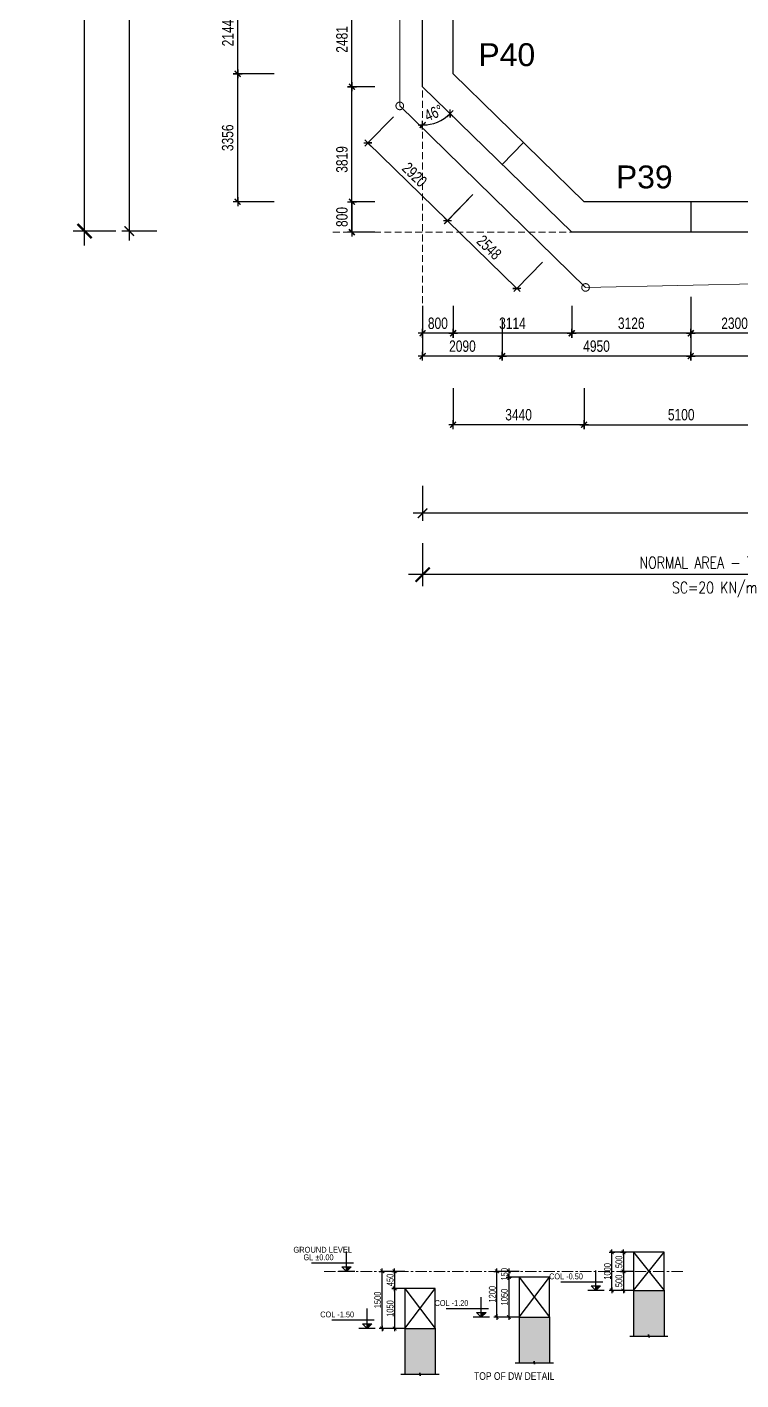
# Model space of a CAD drawing. Header units: millimetres. Extents: x 2611025 to 4139346, y -89870 to 101087.
# Drawn here: x 2637944 to 2656691, y 24333 to 59837 of the extents above; entities that cross this region are included whole.
import ezdxf
from ezdxf.enums import TextEntityAlignment as Align

# ---------------------------------------------------------------- set-up
doc = ezdxf.new("R2010")
doc.units = ezdxf.units.MM
doc.header["$LTSCALE"] = 1200
doc.header["$PDMODE"] = 35
for name, pattern in [('$$DASHED$$', [0.75, 0.5, -0.25]), ('CENTER', [2, 1.25, -0.25, 0.25, -0.25]), ('ChainLines2', [3230, 2800, -140, 150, -140])]:
    doc.linetypes.add(name, pattern=pattern)
for name, color, linetype, lineweight in [('2D_SIKITI', 6, 'ChainLines2', 20), ('BOUND', 3, 'Continuous', 20), ('ENOTE', 2, 'Continuous', 15), ('K-THUOC', 1, 'Continuous', 18), ('TEXTVN', 2, 'Continuous', 20)]:
    doc.layers.add(name, color=color, linetype=linetype, lineweight=lineweight)
for name, color, linetype in [('CDC.02.DIM', 1, 'Continuous'), ('CDC.06.TEXT', 2, 'Continuous'), ('CDC.10.HATCH', 251, 'Continuous'), ('WALL-RC', 2, 'Continuous')]:
    doc.layers.add(name, color=color, linetype=linetype)
doc.styles.add('1', font='arial.ttf', dxfattribs={"width": 0.75})
doc.styles.add('Arial', font='arial.ttf', dxfattribs={"height": 480})
doc.styles.add('DB_Arial', font='arial.ttf', dxfattribs={"width": 0.8})
doc.styles.add('DIMTEXT', font='romans.shx', dxfattribs={"width": 0.8})
doc.styles.add('SMTEXT', font='arial.ttf', dxfattribs={"width": 0.75})
doc.dimstyles.new('120X1', dxfattribs={"dimscale": 120, "dimtxt": 2.5, "dimasz": 0.008, "dimexe": 0, "dimexo": 0, "dimgap": 0.9, "dimtad": 1, "dimdec": 0, "dimzin": 13, "dimdsep": 46, "dimtxsty": '1', "dimblk1": 'CHEO', "dimblk2": 'CHEO', "dimsah": 1, "dimcen": 0, "dimclrd": 256, "dimclre": 256, "dimclrt": 3, "dimadec": 0, "dimazin": 0, "dimtfac": 1, "dimtdec": 0, "dimtix": 1, "dimtmove": 2, "dimatfit": 3, "dimldrblk": 'CHEO', "dimfxl": 8, "dimfxlon": 1, "dimtolj": 1, "dimtzin": 13, "dimarcsym": 0})
doc.dimstyles.new('BSV1-100', dxfattribs={"dimtxt": 300, "dimasz": 250, "dimexe": 200, "dimexo": 0, "dimgap": 108, "dimtad": 1, "dimdec": 0, "dimdsep": 46, "dimtxsty": 'SMTEXT', "dimblk": 'ARCHTICK', "dimcen": 100, "dimdle": 250, "dimclrd": 256, "dimclre": 256, "dimclrt": 1, "dimadec": 0, "dimazin": 0, "dimtfac": 1, "dimtdec": 0, "dimtix": 1, "dimtmove": 2, "dimatfit": 3, "dimfxl": 720, "dimfxlon": 1, "dimtolj": 1, "dimtzin": 0, "dimarcsym": 0})
doc.dimstyles.new('BSV100', dxfattribs={"dimscale": 1.5, "dimtxt": 300, "dimasz": 250, "dimexe": 200, "dimexo": 0, "dimgap": 108, "dimtad": 1, "dimdec": 0, "dimdsep": 46, "dimtxsty": 'SMTEXT', "dimblk": 'ARCHTICK', "dimcen": 100, "dimdle": 250, "dimclrd": 256, "dimclre": 256, "dimclrt": 2, "dimadec": 0, "dimazin": 0, "dimtfac": 1, "dimtdec": 0, "dimtix": 1, "dimtmove": 2, "dimatfit": 3, "dimfxl": 550, "dimfxlon": 1, "dimtolj": 1, "dimtzin": 0, "dimarcsym": 0})

# ---------------------------------------------------------------- blocks, each defined once
blk = doc.blocks.new('CHEO')
at = {"layer": 'CDC.02.DIM'}
for points in [[(-121, 0), (121, 0)], [(0, 121), (0, -121)]]:
    blk.add_lwpolyline(points, dxfattribs=at)
at = {"layer": 'CDC.02.DIM', "const_width": 40}
blk.add_lwpolyline([(80, 80), (-80, -81)], dxfattribs=at)
blk = doc.blocks.new('*D1674')
at = {"layer": 'CDC.02.DIM', "lineweight": -2, "transparency": 16777216}
blk.add_arc((2648332, 58272), 1007, 270.0546, 315.6441, dxfattribs=at)
at = {"layer": 'Defpoints', "color": 0, "transparency": 16777216}
for p in [(2648332, 58272), (2648733, 57881), (2648597, 57300), (2652319, 54381), (2648332, 51085)]:
    blk.add_point(p, dxfattribs=at)
at = {"layer": 'CDC.02.DIM', "lineweight": -2, "transparency": 16777216, "xscale": 0.96, "yscale": 0.96, "zscale": 0.96}
for p, rotation in [((2649053, 57568), 45.67139532540342), ((2648332, 57264), 180.0272990575765)]:
    blk.add_blockref('CHEO', p, dxfattribs=dict(at, rotation=rotation))
at = {"layer": 'CDC.02.DIM', "color": 3, "transparency": 16777216, "insert": (2648622, 57584), "char_height": 300, "attachment_point": 5, "rotation": 22.8493, "style": '1'}
blk.add_mtext('\\A1;46°', dxfattribs=at)
blk = doc.blocks.new('_ArchTick')
at = {"color": 0, "linetype": 'ByBlock', "const_width": 0.15}
blk.add_lwpolyline([(-0.5, -0.5), (0.5, 0.5)], dxfattribs=at)
blk = doc.blocks.new('*D1676')
at = {"layer": 'BOUND', "lineweight": -2, "transparency": 16777216}
for p, q in [((2648332, 47796), (2648332, 46876)), ((2672487, 47796), (2672487, 46876)), ((2672737, 47076), (2648082, 47076))]:
    blk.add_line(p, q, dxfattribs=at)
at = {"layer": 'Defpoints', "color": 0, "transparency": 16777216}
for p in [(2648332, 55164), (2672487, 55135), (2648332, 47076)]:
    blk.add_point(p, dxfattribs=at)
at = {"layer": 'BOUND', "lineweight": -2, "transparency": 16777216, "xscale": 250, "yscale": 250, "zscale": 250, "rotation": 180}
blk.add_blockref('_ArchTick', (2648332, 47076), dxfattribs=at)
at = {"layer": 'BOUND', "lineweight": -2, "transparency": 16777216, "xscale": 250, "yscale": 250, "zscale": 250}
blk.add_blockref('_ArchTick', (2672487, 47076), dxfattribs=at)
at = {"layer": 'BOUND', "color": 1, "transparency": 16777216, "insert": (2660410, 47339), "char_height": 300, "attachment_point": 5, "style": 'SMTEXT'}
blk.add_mtext('\\A1;COL= -1.50', dxfattribs=at)
blk = doc.blocks.new('*D1677')
at = {"layer": 'BOUND', "lineweight": -2, "transparency": 16777216}
for p, q in [((2640631, 54233), (2640631, 91453)), ((2641351, 91203), (2640431, 91203)), ((2641351, 54483), (2640431, 54483))]:
    blk.add_line(p, q, dxfattribs=at)
at = {"layer": 'Defpoints', "color": 0, "transparency": 16777216}
for p in [(2640631, 91203), (2648102, 91203), (2648102, 54483)]:
    blk.add_point(p, dxfattribs=at)
at = {"layer": 'BOUND', "lineweight": -2, "transparency": 16777216, "xscale": 250, "yscale": 250, "zscale": 250}
for p, rotation in [((2640631, 91203), 90), ((2640631, 54483), 270)]:
    blk.add_blockref('_ArchTick', p, dxfattribs=dict(at, rotation=rotation))
at = {"layer": 'BOUND', "color": 1, "transparency": 16777216, "insert": (2640367, 72843), "char_height": 300, "attachment_point": 5, "rotation": 90, "style": 'SMTEXT'}
blk.add_mtext('\\A1;COL= -1.50', dxfattribs=at)
blk = doc.blocks.new('*D1681')
at = {"layer": 'CDC.02.DIM', "lineweight": -2, "transparency": 16777216}
for p, q in [((2647863, 27182), (2647595, 27182)), ((2647595, 27182), (2647595, 26733)), ((2647863, 26732), (2647595, 26732))]:
    blk.add_line(p, q, dxfattribs=at)
at = {"layer": 'Defpoints', "color": 0, "transparency": 16777216}
for p in [(2647863, 27182), (2647595, 26732), (2647863, 26732)]:
    blk.add_point(p, dxfattribs=at)
at = {"layer": 'CDC.02.DIM', "lineweight": -2, "transparency": 16777216, "xscale": 0.6, "yscale": 0.6, "zscale": 0.6}
for p, rotation in [((2647595, 27182), 90), ((2647595, 26732), 270)]:
    blk.add_blockref('CHEO', p, dxfattribs=dict(at, rotation=rotation))
at = {"layer": 'CDC.02.DIM', "color": 3, "transparency": 16777216, "insert": (2647479, 26957), "char_height": 180, "attachment_point": 5, "rotation": 90, "style": '1'}
blk.add_mtext('\\A1;450', dxfattribs=at)
blk = doc.blocks.new('*D1682')
at = {"layer": 'CDC.02.DIM', "lineweight": -2, "transparency": 16777216}
for p, q in [((2647863, 26732), (2647595, 26732)), ((2647595, 26732), (2647595, 25683)), ((2647863, 25682), (2647595, 25682))]:
    blk.add_line(p, q, dxfattribs=at)
at = {"layer": 'Defpoints', "color": 0, "transparency": 16777216}
for p in [(2647863, 26732), (2647595, 25682), (2647863, 25682)]:
    blk.add_point(p, dxfattribs=at)
at = {"layer": 'CDC.02.DIM', "lineweight": -2, "transparency": 16777216, "xscale": 0.6, "yscale": 0.6, "zscale": 0.6}
for p, rotation in [((2647595, 26732), 90), ((2647595, 25682), 270)]:
    blk.add_blockref('CHEO', p, dxfattribs=dict(at, rotation=rotation))
at = {"layer": 'CDC.02.DIM', "color": 3, "transparency": 16777216, "insert": (2647479, 26207), "char_height": 180, "attachment_point": 5, "rotation": 90, "style": '1'}
blk.add_mtext('\\A1;1050', dxfattribs=at)
blk = doc.blocks.new('*D1683')
at = {"layer": 'CDC.02.DIM', "lineweight": -2, "transparency": 16777216}
for p, q in [((2647863, 27182), (2647267, 27182)), ((2647267, 25683), (2647267, 27182)), ((2647863, 25682), (2647267, 25682))]:
    blk.add_line(p, q, dxfattribs=at)
at = {"layer": 'Defpoints', "color": 0, "transparency": 16777216}
for p in [(2647267, 27182), (2647863, 27182), (2647863, 25682)]:
    blk.add_point(p, dxfattribs=at)
at = {"layer": 'CDC.02.DIM', "lineweight": -2, "transparency": 16777216, "xscale": 0.6, "yscale": 0.6, "zscale": 0.6}
for p, rotation in [((2647267, 27182), 90), ((2647267, 25682), 270)]:
    blk.add_blockref('CHEO', p, dxfattribs=dict(at, rotation=rotation))
at = {"layer": 'CDC.02.DIM', "color": 3, "transparency": 16777216, "insert": (2647151, 26432), "char_height": 180, "attachment_point": 5, "rotation": 90, "style": '1'}
blk.add_mtext('\\A1;1500', dxfattribs=at)
blk = doc.blocks.new('*D1684')
at = {"layer": 'CDC.02.DIM', "lineweight": -2, "transparency": 16777216}
for p, q in [((2650595, 27183), (2650595, 27183)), ((2650864, 27182), (2650595, 27182)), ((2650595, 27182), (2650595, 27032)), ((2650864, 27032), (2650595, 27032)), ((2650595, 27032), (2650595, 27031))]:
    blk.add_line(p, q, dxfattribs=at)
at = {"layer": 'Defpoints', "color": 0, "transparency": 16777216}
for p in [(2650595, 27032), (2650864, 27182), (2650864, 27032)]:
    blk.add_point(p, dxfattribs=at)
at = {"layer": 'CDC.02.DIM', "lineweight": -2, "transparency": 16777216, "xscale": 0.6, "yscale": 0.6, "zscale": 0.6}
for p, rotation in [((2650595, 27182), 270), ((2650595, 27032), 90)]:
    blk.add_blockref('CHEO', p, dxfattribs=dict(at, rotation=rotation))
at = {"layer": 'CDC.02.DIM', "color": 3, "transparency": 16777216, "insert": (2650480, 27107), "char_height": 180, "attachment_point": 5, "rotation": 90, "style": '1'}
blk.add_mtext('\\A1;150', dxfattribs=at)
blk = doc.blocks.new('*D1685')
at = {"layer": 'CDC.02.DIM', "lineweight": -2, "transparency": 16777216}
for p, q in [((2650864, 27032), (2650595, 27032)), ((2650595, 27032), (2650595, 25983)), ((2650864, 25982), (2650595, 25982))]:
    blk.add_line(p, q, dxfattribs=at)
at = {"layer": 'Defpoints', "color": 0, "transparency": 16777216}
for p in [(2650864, 27032), (2650595, 25982), (2650864, 25982)]:
    blk.add_point(p, dxfattribs=at)
at = {"layer": 'CDC.02.DIM', "lineweight": -2, "transparency": 16777216, "xscale": 0.6, "yscale": 0.6, "zscale": 0.6}
for p, rotation in [((2650595, 27032), 90), ((2650595, 25982), 270)]:
    blk.add_blockref('CHEO', p, dxfattribs=dict(at, rotation=rotation))
at = {"layer": 'CDC.02.DIM', "color": 3, "transparency": 16777216, "insert": (2650480, 26507), "char_height": 180, "attachment_point": 5, "rotation": 90, "style": '1'}
blk.add_mtext('\\A1;1050', dxfattribs=at)
blk = doc.blocks.new('*D1686')
at = {"layer": 'CDC.02.DIM', "lineweight": -2, "transparency": 16777216}
for p, q in [((2650864, 27182), (2650278, 27182)), ((2650278, 25983), (2650278, 27182)), ((2650864, 25982), (2650278, 25982))]:
    blk.add_line(p, q, dxfattribs=at)
at = {"layer": 'Defpoints', "color": 0, "transparency": 16777216}
for p in [(2650278, 27182), (2650864, 27182), (2650864, 25982)]:
    blk.add_point(p, dxfattribs=at)
at = {"layer": 'CDC.02.DIM', "lineweight": -2, "transparency": 16777216, "xscale": 0.6, "yscale": 0.6, "zscale": 0.6}
for p, rotation in [((2650278, 27182), 90), ((2650278, 25982), 270)]:
    blk.add_blockref('CHEO', p, dxfattribs=dict(at, rotation=rotation))
at = {"layer": 'CDC.02.DIM', "color": 3, "transparency": 16777216, "insert": (2650162, 26582), "char_height": 180, "attachment_point": 5, "rotation": 90, "style": '1'}
blk.add_mtext('\\A1;1200', dxfattribs=at)
blk = doc.blocks.new('*D1687')
at = {"layer": 'CDC.02.DIM', "lineweight": -2, "transparency": 16777216}
for p, q in [((2653872, 27682), (2653603, 27682)), ((2653603, 27682), (2653603, 27183)), ((2653872, 27182), (2653603, 27182))]:
    blk.add_line(p, q, dxfattribs=at)
at = {"layer": 'Defpoints', "color": 0, "transparency": 16777216}
for p in [(2653872, 27682), (2653603, 27182), (2653872, 27182)]:
    blk.add_point(p, dxfattribs=at)
at = {"layer": 'CDC.02.DIM', "lineweight": -2, "transparency": 16777216, "xscale": 0.6, "yscale": 0.6, "zscale": 0.6}
for p, rotation in [((2653603, 27682), 90), ((2653603, 27182), 270)]:
    blk.add_blockref('CHEO', p, dxfattribs=dict(at, rotation=rotation))
at = {"layer": 'CDC.02.DIM', "color": 3, "transparency": 16777216, "insert": (2653487, 27432), "char_height": 180, "attachment_point": 5, "rotation": 90, "style": '1'}
blk.add_mtext('\\A1;500', dxfattribs=at)
blk = doc.blocks.new('*D1688')
at = {"layer": 'CDC.02.DIM', "lineweight": -2, "transparency": 16777216}
for p, q in [((2653872, 27182), (2653603, 27182)), ((2653603, 27182), (2653603, 26683)), ((2653872, 26682), (2653603, 26682))]:
    blk.add_line(p, q, dxfattribs=at)
at = {"layer": 'Defpoints', "color": 0, "transparency": 16777216}
for p in [(2653872, 27182), (2653603, 26682), (2653872, 26682)]:
    blk.add_point(p, dxfattribs=at)
at = {"layer": 'CDC.02.DIM', "lineweight": -2, "transparency": 16777216, "xscale": 0.6, "yscale": 0.6, "zscale": 0.6}
for p, rotation in [((2653603, 27182), 90), ((2653603, 26682), 270)]:
    blk.add_blockref('CHEO', p, dxfattribs=dict(at, rotation=rotation))
at = {"layer": 'CDC.02.DIM', "color": 3, "transparency": 16777216, "insert": (2653487, 26932), "char_height": 180, "attachment_point": 5, "rotation": 90, "style": '1'}
blk.add_mtext('\\A1;500', dxfattribs=at)
blk = doc.blocks.new('*D1689')
at = {"layer": 'CDC.02.DIM', "lineweight": -2, "transparency": 16777216}
for p, q in [((2653872, 27682), (2653302, 27682)), ((2653302, 26683), (2653302, 27682)), ((2653872, 26682), (2653302, 26682))]:
    blk.add_line(p, q, dxfattribs=at)
at = {"layer": 'Defpoints', "color": 0, "transparency": 16777216}
for p in [(2653302, 27682), (2653872, 27682), (2653872, 26682)]:
    blk.add_point(p, dxfattribs=at)
at = {"layer": 'CDC.02.DIM', "lineweight": -2, "transparency": 16777216, "xscale": 0.6, "yscale": 0.6, "zscale": 0.6}
for p, rotation in [((2653302, 27682), 90), ((2653302, 26682), 270)]:
    blk.add_blockref('CHEO', p, dxfattribs=dict(at, rotation=rotation))
at = {"layer": 'CDC.02.DIM', "color": 3, "transparency": 16777216, "insert": (2653186, 27182), "char_height": 180, "attachment_point": 5, "rotation": 90, "style": '1'}
blk.add_mtext('\\A1;1000', dxfattribs=at)
blk = doc.blocks.new('tag_cd')
at = {"layer": 'CDC.10.HATCH'}
blk.add_hatch(color=256, dxfattribs=at).paths.add_polyline_path([(180, 240), (420, 0), (420, 240)])
at = {"layer": 'CDC.02.DIM'}
for points in [[(420, 240), (420, 0), (660, 240), (180, 240), (420, 0), (420, 1020)], [(0, 0), (840, 0)], [(60, 420), (2220, 420)]]:
    blk.add_lwpolyline(points, dxfattribs=at)
at = {"layer": 'CDC.06.TEXT', "ltscale": 0.5, "style": 'SMTEXT', "width": 0.75}
blk.add_attdef('CD', text='', height=300, dxfattribs=at).set_placement((2220, 570), align=Align.RIGHT)
blk = doc.blocks.new('*D1697')
at = {"layer": 'Defpoints', "color": 0, "transparency": 16777216}
for p in [(2648332, 55135), (2663672, 55135), (2648332, 45468)]:
    blk.add_point(p, dxfattribs=at)
at = {"layer": 'K-THUOC', "lineweight": -2, "transparency": 16777216}
for p, q in [((2648332, 46293), (2648332, 45168)), ((2663672, 46293), (2663672, 45168)), ((2664047, 45468), (2647957, 45468))]:
    blk.add_line(p, q, dxfattribs=at)
at = {"layer": 'K-THUOC', "lineweight": -2, "transparency": 16777216, "xscale": 375, "yscale": 375, "zscale": 375, "rotation": 180}
blk.add_blockref('_ArchTick', (2648332, 45468), dxfattribs=at)
at = {"layer": 'K-THUOC', "lineweight": -2, "transparency": 16777216, "xscale": 375, "yscale": 375, "zscale": 375}
blk.add_blockref('_ArchTick', (2663672, 45468), dxfattribs=at)
at = {"layer": 'K-THUOC', "color": 2, "transparency": 16777216, "char_height": 300, "attachment_point": 5, "style": 'DIMTEXT'}
for s, insert in [('\\A1;NORMAL AREA - TYPE 1', (2656002, 45780)), ('\\A1;SC=20 KN/m', (2656002, 45078))]:
    blk.add_mtext(s, dxfattribs=dict(at, insert=insert))
blk = doc.blocks.new('*D1698')
at = {"layer": 'Defpoints', "color": 0, "transparency": 16777216}
for p in [(2639455, 73062), (2649438, 73062), (2648638, 54483)]:
    blk.add_point(p, dxfattribs=at)
at = {"layer": 'K-THUOC', "lineweight": -2, "transparency": 16777216}
for p, q in [((2639455, 54108), (2639455, 73437)), ((2640280, 73062), (2639155, 73062)), ((2640280, 54483), (2639155, 54483))]:
    blk.add_line(p, q, dxfattribs=at)
at = {"layer": 'K-THUOC', "lineweight": -2, "transparency": 16777216, "xscale": 375, "yscale": 375, "zscale": 375}
for p, rotation in [((2639455, 73062), 90), ((2639455, 54483), 270)]:
    blk.add_blockref('_ArchTick', p, dxfattribs=dict(at, rotation=rotation))
at = {"layer": 'K-THUOC', "color": 2, "transparency": 16777216, "char_height": 300, "attachment_point": 5, "rotation": 90, "style": 'DIMTEXT'}
for s, insert in [('\\A1;NORMAL AREA - TYPE 1', (2639143, 63772)), ('\\A1;SC=20 KN/m', (2639846, 63772))]:
    blk.add_mtext(s, dxfattribs=dict(at, insert=insert))
blk = doc.blocks.new('*D1712')
at = {"layer": 'CDC.02.DIM', "lineweight": -2, "transparency": 16777216}
for p, q in [((2649653, 55444), (2648983, 54756)), ((2650807, 52978), (2648984, 54756)), ((2651478, 53664), (2650808, 52977))]:
    blk.add_line(p, q, dxfattribs=at)
at = {"layer": 'Defpoints', "color": 0, "transparency": 16777216}
for p in [(2650422, 56232), (2648983, 54756), (2652247, 54453)]:
    blk.add_point(p, dxfattribs=at)
at = {"layer": 'CDC.02.DIM', "lineweight": -2, "transparency": 16777216, "xscale": 0.96, "yscale": 0.96, "zscale": 0.96}
for p, rotation in [((2648983, 54756), 135.7221644071661), ((2650808, 52977), 315.7221644071661)]:
    blk.add_blockref('CHEO', p, dxfattribs=dict(at, rotation=rotation))
at = {"layer": 'CDC.02.DIM', "color": 3, "transparency": 16777216, "insert": (2650078, 54054), "char_height": 300, "attachment_point": 5, "rotation": 315.7222, "style": '1'}
blk.add_mtext('\\A1;2548', dxfattribs=at)
blk = doc.blocks.new('*D1713')
at = {"layer": 'CDC.02.DIM', "lineweight": -2, "transparency": 16777216}
for p, q in [((2647563, 57484), (2646893, 56797)), ((2646893, 56796), (2648982, 54758)), ((2649653, 55444), (2648982, 54757))]:
    blk.add_line(p, q, dxfattribs=at)
at = {"layer": 'Defpoints', "color": 0, "transparency": 16777216}
for p in [(2648332, 58272), (2650422, 56232), (2648982, 54757)]:
    blk.add_point(p, dxfattribs=at)
at = {"layer": 'CDC.02.DIM', "lineweight": -2, "transparency": 16777216, "xscale": 0.96, "yscale": 0.96, "zscale": 0.96}
for p, rotation in [((2646893, 56797), 135.6959244166587), ((2648982, 54757), 315.6959244166587)]:
    blk.add_blockref('CHEO', p, dxfattribs=dict(at, rotation=rotation))
at = {"layer": 'CDC.02.DIM', "color": 3, "transparency": 16777216, "insert": (2648120, 55964), "char_height": 300, "attachment_point": 5, "rotation": 315.6959, "style": '1'}
blk.add_mtext('\\A1;2920', dxfattribs=at)
blk = doc.blocks.new('*D1766')
at = {"layer": 'CDC.02.DIM', "lineweight": -2, "transparency": 16777216}
for p, q in [((2644435, 58609), (2643475, 58609)), ((2643475, 55254), (2643475, 58608)), ((2644435, 55253), (2643475, 55253))]:
    blk.add_line(p, q, dxfattribs=at)
at = {"layer": 'Defpoints', "color": 0, "transparency": 16777216}
for p in [(2643475, 58609), (2645275, 58609), (2645275, 55253)]:
    blk.add_point(p, dxfattribs=at)
at = {"layer": 'CDC.02.DIM', "lineweight": -2, "transparency": 16777216, "xscale": 0.96, "yscale": 0.96, "zscale": 0.96}
for p, rotation in [((2643475, 58609), 90), ((2643475, 55253), 270)]:
    blk.add_blockref('CHEO', p, dxfattribs=dict(at, rotation=rotation))
at = {"layer": 'CDC.02.DIM', "color": 3, "transparency": 16777216, "insert": (2643214, 56931), "char_height": 300, "attachment_point": 5, "rotation": 90, "style": '1'}
blk.add_mtext('\\A1;3356', dxfattribs=at)
blk = doc.blocks.new('*D1767')
at = {"layer": 'CDC.02.DIM', "lineweight": -2, "transparency": 16777216}
for p, q in [((2644435, 60753), (2643475, 60753)), ((2643475, 58610), (2643475, 60752)), ((2644435, 58609), (2643475, 58609))]:
    blk.add_line(p, q, dxfattribs=at)
at = {"layer": 'Defpoints', "color": 0, "transparency": 16777216}
for p in [(2643475, 60753), (2645275, 60753), (2645275, 58609)]:
    blk.add_point(p, dxfattribs=at)
at = {"layer": 'CDC.02.DIM', "lineweight": -2, "transparency": 16777216, "xscale": 0.96, "yscale": 0.96, "zscale": 0.96}
for p, rotation in [((2643475, 60753), 90), ((2643475, 58609), 270)]:
    blk.add_blockref('CHEO', p, dxfattribs=dict(at, rotation=rotation))
at = {"layer": 'CDC.02.DIM', "color": 3, "transparency": 16777216, "insert": (2643216, 59681), "char_height": 300, "attachment_point": 5, "rotation": 90, "style": '1'}
blk.add_mtext('\\A1;2144', dxfattribs=at)
blk = doc.blocks.new('*D1786')
at = {"layer": 'CDC.02.DIM', "lineweight": -2, "transparency": 16777216}
for p, q in [((2647075, 55253), (2646475, 55253)), ((2646475, 55252), (2646475, 54454)), ((2647075, 54453), (2646475, 54453))]:
    blk.add_line(p, q, dxfattribs=at)
at = {"layer": 'Defpoints', "color": 0, "transparency": 16777216}
for p in [(2647075, 55253), (2646475, 54453), (2647075, 54453)]:
    blk.add_point(p, dxfattribs=at)
at = {"layer": 'CDC.02.DIM', "lineweight": -2, "transparency": 16777216, "xscale": 0.96, "yscale": 0.96, "zscale": 0.96}
for p, rotation in [((2646475, 55253), 90), ((2646475, 54453), 270)]:
    blk.add_blockref('CHEO', p, dxfattribs=dict(at, rotation=rotation))
at = {"layer": 'CDC.02.DIM', "color": 3, "transparency": 16777216, "insert": (2646214, 54853), "char_height": 300, "attachment_point": 5, "rotation": 90, "style": '1'}
blk.add_mtext('\\A1;800', dxfattribs=at)
blk = doc.blocks.new('*D1787')
at = {"layer": 'CDC.02.DIM', "lineweight": -2, "transparency": 16777216}
for p, q in [((2647075, 58272), (2646475, 58272)), ((2646475, 54454), (2646475, 58271)), ((2647075, 54453), (2646475, 54453))]:
    blk.add_line(p, q, dxfattribs=at)
at = {"layer": 'Defpoints', "color": 0, "transparency": 16777216}
for p in [(2646475, 58272), (2647075, 58272), (2647075, 54453)]:
    blk.add_point(p, dxfattribs=at)
at = {"layer": 'CDC.02.DIM', "lineweight": -2, "transparency": 16777216, "xscale": 0.96, "yscale": 0.96, "zscale": 0.96}
for p, rotation in [((2646475, 58272), 90), ((2646475, 54453), 270)]:
    blk.add_blockref('CHEO', p, dxfattribs=dict(at, rotation=rotation))
at = {"layer": 'CDC.02.DIM', "color": 3, "transparency": 16777216, "insert": (2646214, 56363), "char_height": 300, "attachment_point": 5, "rotation": 90, "style": '1'}
blk.add_mtext('\\A1;3819', dxfattribs=at)
blk = doc.blocks.new('*D1806')
at = {"layer": 'CDC.02.DIM', "lineweight": -2, "transparency": 16777216}
for p, q in [((2647075, 60753), (2646475, 60753)), ((2646475, 58273), (2646475, 60752)), ((2647075, 58272), (2646475, 58272))]:
    blk.add_line(p, q, dxfattribs=at)
at = {"layer": 'Defpoints', "color": 0, "transparency": 16777216}
for p in [(2646475, 60753), (2647075, 60753), (2647075, 58272)]:
    blk.add_point(p, dxfattribs=at)
at = {"layer": 'CDC.02.DIM', "lineweight": -2, "transparency": 16777216, "xscale": 0.96, "yscale": 0.96, "zscale": 0.96}
for p, rotation in [((2646475, 60753), 90), ((2646475, 58272), 270)]:
    blk.add_blockref('CHEO', p, dxfattribs=dict(at, rotation=rotation))
at = {"layer": 'CDC.02.DIM', "color": 3, "transparency": 16777216, "insert": (2646214, 59513), "char_height": 300, "attachment_point": 5, "rotation": 90, "style": '1'}
blk.add_mtext('\\A1;2481', dxfattribs=at)
blk = doc.blocks.new('*D1817')
at = {"layer": 'CDC.02.DIM', "lineweight": -2, "transparency": 16777216}
for p, q in [((2652572, 50361), (2652572, 49401)), ((2657672, 50361), (2657672, 49401)), ((2652573, 49401), (2657671, 49401))]:
    blk.add_line(p, q, dxfattribs=at)
at = {"layer": 'Defpoints', "color": 0, "transparency": 16777216}
for p in [(2652572, 52519), (2657672, 52519), (2657672, 49401)]:
    blk.add_point(p, dxfattribs=at)
at = {"layer": 'CDC.02.DIM', "lineweight": -2, "transparency": 16777216, "xscale": 0.96, "yscale": 0.96, "zscale": 0.96, "rotation": 180}
blk.add_blockref('CHEO', (2652572, 49401), dxfattribs=at)
at = {"layer": 'CDC.02.DIM', "lineweight": -2, "transparency": 16777216, "xscale": 0.96, "yscale": 0.96, "zscale": 0.96}
blk.add_blockref('CHEO', (2657672, 49401), dxfattribs=at)
at = {"layer": 'CDC.02.DIM', "color": 3, "transparency": 16777216, "insert": (2655122, 49662), "char_height": 300, "attachment_point": 5, "style": '1'}
blk.add_mtext('\\A1;5100', dxfattribs=at)
blk = doc.blocks.new('*D1822')
at = {"layer": 'CDC.02.DIM', "lineweight": -2, "transparency": 16777216}
for p, q in [((2649132, 50361), (2649132, 49401)), ((2652572, 50361), (2652572, 49401)), ((2652571, 49401), (2649133, 49401))]:
    blk.add_line(p, q, dxfattribs=at)
at = {"layer": 'Defpoints', "color": 0, "transparency": 16777216}
for p in [(2649132, 52519), (2652572, 52519), (2649132, 49401)]:
    blk.add_point(p, dxfattribs=at)
at = {"layer": 'CDC.02.DIM', "lineweight": -2, "transparency": 16777216, "xscale": 0.96, "yscale": 0.96, "zscale": 0.96, "rotation": 180}
blk.add_blockref('CHEO', (2649132, 49401), dxfattribs=at)
at = {"layer": 'CDC.02.DIM', "lineweight": -2, "transparency": 16777216, "xscale": 0.96, "yscale": 0.96, "zscale": 0.96}
blk.add_blockref('CHEO', (2652572, 49401), dxfattribs=at)
at = {"layer": 'CDC.02.DIM', "color": 3, "transparency": 16777216, "insert": (2650852, 49662), "char_height": 300, "attachment_point": 5, "style": '1'}
blk.add_mtext('\\A1;3440', dxfattribs=at)
blk = doc.blocks.new('*D1847')
at = {"layer": 'CDC.02.DIM', "lineweight": -2, "transparency": 16777216}
for p, q in [((2655373, 52519), (2655373, 51801)), ((2657672, 52519), (2657672, 51801)), ((2657671, 51801), (2655374, 51801))]:
    blk.add_line(p, q, dxfattribs=at)
at = {"layer": 'Defpoints', "color": 0, "transparency": 16777216}
for p in [(2655373, 52519), (2657672, 52519), (2655373, 51801)]:
    blk.add_point(p, dxfattribs=at)
at = {"layer": 'CDC.02.DIM', "lineweight": -2, "transparency": 16777216, "xscale": 0.96, "yscale": 0.96, "zscale": 0.96, "rotation": 180}
blk.add_blockref('CHEO', (2655373, 51801), dxfattribs=at)
at = {"layer": 'CDC.02.DIM', "lineweight": -2, "transparency": 16777216, "xscale": 0.96, "yscale": 0.96, "zscale": 0.96}
blk.add_blockref('CHEO', (2657672, 51801), dxfattribs=at)
at = {"layer": 'CDC.02.DIM', "color": 3, "transparency": 16777216, "insert": (2656523, 52062), "char_height": 300, "attachment_point": 5, "style": '1'}
blk.add_mtext('\\A1;2300', dxfattribs=at)
blk = doc.blocks.new('*D1848')
at = {"layer": 'CDC.02.DIM', "lineweight": -2, "transparency": 16777216}
for p, q in [((2655373, 52761), (2655373, 51801)), ((2652247, 52519), (2652247, 51801)), ((2655372, 51801), (2652248, 51801))]:
    blk.add_line(p, q, dxfattribs=at)
at = {"layer": 'Defpoints', "color": 0, "transparency": 16777216}
for p in [(2655373, 54453), (2652247, 52519), (2652247, 51801)]:
    blk.add_point(p, dxfattribs=at)
at = {"layer": 'CDC.02.DIM', "lineweight": -2, "transparency": 16777216, "xscale": 0.96, "yscale": 0.96, "zscale": 0.96, "rotation": 180}
blk.add_blockref('CHEO', (2652247, 51801), dxfattribs=at)
at = {"layer": 'CDC.02.DIM', "lineweight": -2, "transparency": 16777216, "xscale": 0.96, "yscale": 0.96, "zscale": 0.96}
blk.add_blockref('CHEO', (2655373, 51801), dxfattribs=at)
at = {"layer": 'CDC.02.DIM', "color": 3, "transparency": 16777216, "insert": (2653810, 52062), "char_height": 300, "attachment_point": 5, "style": '1'}
blk.add_mtext('\\A1;3126', dxfattribs=at)
blk = doc.blocks.new('*D1849')
at = {"layer": 'CDC.02.DIM', "lineweight": -2, "transparency": 16777216}
for p, q in [((2649132, 52519), (2649132, 51801)), ((2652247, 52519), (2652247, 51801)), ((2652246, 51801), (2649133, 51801))]:
    blk.add_line(p, q, dxfattribs=at)
at = {"layer": 'Defpoints', "color": 0, "transparency": 16777216}
for p in [(2649132, 52519), (2652247, 52519), (2649132, 51801)]:
    blk.add_point(p, dxfattribs=at)
at = {"layer": 'CDC.02.DIM', "lineweight": -2, "transparency": 16777216, "xscale": 0.96, "yscale": 0.96, "zscale": 0.96, "rotation": 180}
blk.add_blockref('CHEO', (2649132, 51801), dxfattribs=at)
at = {"layer": 'CDC.02.DIM', "lineweight": -2, "transparency": 16777216, "xscale": 0.96, "yscale": 0.96, "zscale": 0.96}
blk.add_blockref('CHEO', (2652247, 51801), dxfattribs=at)
at = {"layer": 'CDC.02.DIM', "color": 3, "transparency": 16777216, "insert": (2650690, 52062), "char_height": 300, "attachment_point": 5, "style": '1'}
blk.add_mtext('\\A1;3114', dxfattribs=at)
blk = doc.blocks.new('*D1850')
at = {"layer": 'CDC.02.DIM', "lineweight": -2, "transparency": 16777216}
for p, q in [((2648332, 52519), (2648332, 51801)), ((2649132, 52519), (2649132, 51801)), ((2649131, 51801), (2648333, 51801))]:
    blk.add_line(p, q, dxfattribs=at)
at = {"layer": 'Defpoints', "color": 0, "transparency": 16777216}
for p in [(2648332, 52519), (2649132, 52519), (2648332, 51801)]:
    blk.add_point(p, dxfattribs=at)
at = {"layer": 'CDC.02.DIM', "lineweight": -2, "transparency": 16777216, "xscale": 0.96, "yscale": 0.96, "zscale": 0.96, "rotation": 180}
blk.add_blockref('CHEO', (2648332, 51801), dxfattribs=at)
at = {"layer": 'CDC.02.DIM', "lineweight": -2, "transparency": 16777216, "xscale": 0.96, "yscale": 0.96, "zscale": 0.96}
blk.add_blockref('CHEO', (2649132, 51801), dxfattribs=at)
at = {"layer": 'CDC.02.DIM', "color": 3, "transparency": 16777216, "insert": (2648732, 52062), "char_height": 300, "attachment_point": 5, "style": '1'}
blk.add_mtext('\\A1;800', dxfattribs=at)
blk = doc.blocks.new('*D1863')
at = {"layer": 'CDC.02.DIM', "lineweight": -2, "transparency": 16777216}
for p, q in [((2655373, 52161), (2655373, 51201)), ((2661073, 52161), (2661073, 51201)), ((2661072, 51201), (2655374, 51201))]:
    blk.add_line(p, q, dxfattribs=at)
at = {"layer": 'Defpoints', "color": 0, "transparency": 16777216}
for p in [(2655373, 52519), (2661073, 52519), (2655373, 51201)]:
    blk.add_point(p, dxfattribs=at)
at = {"layer": 'CDC.02.DIM', "lineweight": -2, "transparency": 16777216, "xscale": 0.96, "yscale": 0.96, "zscale": 0.96, "rotation": 180}
blk.add_blockref('CHEO', (2655373, 51201), dxfattribs=at)
at = {"layer": 'CDC.02.DIM', "lineweight": -2, "transparency": 16777216, "xscale": 0.96, "yscale": 0.96, "zscale": 0.96}
blk.add_blockref('CHEO', (2661073, 51201), dxfattribs=at)
at = {"layer": 'CDC.02.DIM', "color": 3, "transparency": 16777216, "insert": (2658223, 51462), "char_height": 300, "attachment_point": 5, "style": '1'}
blk.add_mtext('\\A1;5700', dxfattribs=at)
blk = doc.blocks.new('*D1864')
at = {"layer": 'CDC.02.DIM', "lineweight": -2, "transparency": 16777216}
for p, q in [((2650422, 52161), (2650422, 51201)), ((2655373, 52161), (2655373, 51201)), ((2655372, 51201), (2650423, 51201))]:
    blk.add_line(p, q, dxfattribs=at)
at = {"layer": 'Defpoints', "color": 0, "transparency": 16777216}
for p in [(2650422, 52519), (2655373, 52519), (2650422, 51201)]:
    blk.add_point(p, dxfattribs=at)
at = {"layer": 'CDC.02.DIM', "lineweight": -2, "transparency": 16777216, "xscale": 0.96, "yscale": 0.96, "zscale": 0.96, "rotation": 180}
blk.add_blockref('CHEO', (2650422, 51201), dxfattribs=at)
at = {"layer": 'CDC.02.DIM', "lineweight": -2, "transparency": 16777216, "xscale": 0.96, "yscale": 0.96, "zscale": 0.96}
blk.add_blockref('CHEO', (2655373, 51201), dxfattribs=at)
at = {"layer": 'CDC.02.DIM', "color": 3, "transparency": 16777216, "insert": (2652898, 51462), "char_height": 300, "attachment_point": 5, "style": '1'}
blk.add_mtext('\\A1;4950', dxfattribs=at)
blk = doc.blocks.new('*D1865')
at = {"layer": 'CDC.02.DIM', "lineweight": -2, "transparency": 16777216}
for p, q in [((2648332, 52161), (2648332, 51201)), ((2650422, 52161), (2650422, 51201)), ((2650421, 51201), (2648333, 51201))]:
    blk.add_line(p, q, dxfattribs=at)
at = {"layer": 'Defpoints', "color": 0, "transparency": 16777216}
for p in [(2648332, 52519), (2650422, 52519), (2648332, 51201)]:
    blk.add_point(p, dxfattribs=at)
at = {"layer": 'CDC.02.DIM', "lineweight": -2, "transparency": 16777216, "xscale": 0.96, "yscale": 0.96, "zscale": 0.96, "rotation": 180}
blk.add_blockref('CHEO', (2648332, 51201), dxfattribs=at)
at = {"layer": 'CDC.02.DIM', "lineweight": -2, "transparency": 16777216, "xscale": 0.96, "yscale": 0.96, "zscale": 0.96}
blk.add_blockref('CHEO', (2650422, 51201), dxfattribs=at)
at = {"layer": 'CDC.02.DIM', "color": 3, "transparency": 16777216, "insert": (2649377, 51462), "char_height": 300, "attachment_point": 5, "style": '1'}
blk.add_mtext('\\A1;2090', dxfattribs=at)

msp = doc.modelspace()

# ---------------------------------------------------------------- hatches: boundary and pattern name
at = {"layer": 'CDC.10.HATCH'}
h = msp.add_hatch(dxfattribs=at)
h.set_pattern_fill('AR-CONC', color=256)
h.set_pattern_definition([(50, (-42.27, 98487.66), (182.184669, -15.9390855), [19.05, -209.55]), (355, (-42.27, 98487.66), (-35.243421, 191.056845), [15.24, -167.640584]), (100.451445, (-27.09, 98486.33), (146.941247, 175.117752), [16.190009, -178.090245]), (46.1842, (-42.27, 98538.46), (271.07904, -42.042328), [28.575, -314.325]), (96.635558, (-19.68, 98534.95), (237.404134, 247.426125), [24.285023, -267.135608]), (351.184151, (-42.27, 98538.46), (237.404134, 247.426125), [22.859967, -251.459732]), (21, (-16.87, 98525.76), (151.614391, -102.265198), [19.05, -209.55]), (326, (-16.87, 98525.76), (61.802028, 184.187966), [15.24, -167.64]), (71.451445, (-4.24, 98517.24), (213.416419, 81.922769), [16.190009, -178.089938]), (37.5, (-42.27, 98487.66), (3.0886033, 84.5550389), [0, -165.608, 0, -170.18, 0, -168.275]), (7.5, (-42.27, 98487.66), (66.8196625, 100.1805748), [0, -97.028, 0, -161.798, 0, -64.135]), (327.5, (-98.91, 98487.66), (135.5905952, -5.728744), [0, -63.5, 0, -198.12, 0, -262.89]), (317.5, (-124.31, 98487.66), (148.1291814, 25.426491), [0, -82.55, 0, -131.572, 0, -186.69])])
h.paths.add_polyline_path([(2647863.4, 24482.3), (2648253.4, 24482.3), (2648258.4, 24522.3), (2648263.4, 24482.3), (2648663.4, 24482.3), (2648663.4, 25682.3), (2647863.4, 25682.3)])
h.paths.add_polyline_path([(2650864.2, 24782.3), (2651254.2, 24782.3), (2651259.2, 24822.3), (2651264.2, 24782.3), (2651664.2, 24782.3), (2651664.2, 25982.3), (2650864.2, 25982.3)])
h.paths.add_polyline_path([(2653872.2, 25482.3), (2654262.2, 25482.3), (2654267.2, 25522.3), (2654272.2, 25482.3), (2654672.2, 25482.3), (2654672.2, 26682.3), (2653872.2, 26682.3)])

# ---------------------------------------------------------------- linework, layer by layer
for p, q in [((2653872.2, 27682.3), (2654672.2, 26682.3)), ((2653872.2, 26682.3), (2654672.2, 27682.3)), ((2650864.2, 27032.3), (2651664.2, 25982.3)), ((2650864.2, 25982.3), (2651664.2, 27032.3)), ((2647863.4, 26732.3), (2648663.4, 25682.3)), ((2647863.4, 25682.3), (2648663.4, 26732.3)), ((2653872.2, 26682.3), (2653872.2, 25482.3)), ((2654672.2, 26682.3), (2654672.2, 25482.3)), ((2650864.2, 25982.3), (2650864.2, 24782.3)), ((2651664.2, 25982.3), (2651664.2, 24782.3)), ((2647863.4, 25682.3), (2647863.4, 24482.3)), ((2648663.4, 25682.3), (2648663.4, 24482.3))]:
    msp.add_line(p, q)
at = {"color": 5, "linetype": 'CENTER', "lineweight": 9, "ltscale": 0.2, "true_color": 0x0100ff}
msp.add_line((2645743.4, 27182.3), (2655160.4, 27182.3), dxfattribs=at)
for points in [[(2653872.2, 26682.3), (2654672.2, 26682.3), (2654672.2, 27682.3), (2653872.2, 27682.3)], [(2650864.2, 25982.3), (2651664.2, 25982.3), (2651664.2, 27032.3), (2650864.2, 27032.3)], [(2647863.4, 25682.3), (2648663.4, 25682.3), (2648663.4, 26732.3), (2647863.4, 26732.3)]]:
    msp.add_lwpolyline(points, close=True)
for points in [[(2653772.2, 25482.3), (2654262.2, 25482.3), (2654267.2, 25522.3), (2654277.2, 25442.3), (2654282.2, 25482.3), (2654772.2, 25482.3)], [(2647763.4, 24482.3), (2648253.4, 24482.3), (2648258.4, 24522.3), (2648268.4, 24442.3), (2648273.4, 24482.3), (2648763.4, 24482.3)], [(2650764.2, 24782.3), (2651254.2, 24782.3), (2651259.2, 24822.3), (2651269.2, 24742.3), (2651274.2, 24782.3), (2651764.2, 24782.3)]]:
    msp.add_lwpolyline(points)
at = {"layer": '2D_SIKITI', "color": 220, "true_color": 0xff00bf}
for p, q in [((2647731.7, 91908.1), (2647731.7, 57768.6)), ((2647731.7, 57768.6), (2652610.3, 53003.7)), ((2652610.3, 53003.7), (2659835.3, 53160.1))]:
    msp.add_line(p, q, dxfattribs=at)
for centre in [(2647731.7, 57768.6), (2652610.3, 53003.7)]:
    msp.add_circle(centre, 100, dxfattribs=at)
at = {"layer": 'BOUND', "color": 8, "linetype": '$$DASHED$$', "ltscale": 0.3}
for p, q in [((2648332.4, 58441.9), (2648332.4, 51084.7)), ((2645977.6, 54453.1), (2715294.7, 54453.1))]:
    msp.add_line(p, q, dxfattribs=at)
at = {"layer": 'WALL-RC'}
for p, q in [((2650422.8, 56232.6), (2650981.4, 56805.2)), ((2655372.8, 55253.1), (2655372.8, 54453.1))]:
    msp.add_line(p, q, dxfattribs=at)
for points in [[(2648332.4, 77653.1), (2648332.4, 91203.1), (2656772.4, 91203.1), (2664272.5, 91203.1), (2710408.5, 91203.1), (2712390.7, 89226.2), (2712822.4, 82559), (2712822.4, 57203.7), (2707832.2, 54708.5), (2698984, 54453.1), (2660672.4, 54453.1), (2658872.4, 54453.1), (2652246.9, 54453.1), (2648332.4, 58271.9), (2648332.4, 77353.6)], [(2649132.4, 77653.1), (2649132.4, 90403.1), (2656772.4, 90403.1), (2664272.5, 90403.1), (2710077.3, 90403.1), (2711612.2, 88869.2), (2712022.4, 82533.1), (2712022.4, 57698.1), (2707632.4, 55503.1), (2698972.4, 55253.1), (2660672.4, 55253.1), (2658872.4, 55253.1), (2652572.4, 55253.1), (2649132.4, 58609.1), (2649132.4, 77353.6)]]:
    msp.add_lwpolyline(points, dxfattribs=at)

# ---------------------------------------------------------------- block references
at = {"layer": 'ENOTE'}
ref = msp.add_blockref('tag_cd', (2646548.7, 27182.3), dxfattribs=dict(at, xscale=-0.5120000000000001, yscale=0.5120000000000001, zscale=0.5120000000000001))
ref.add_attrib('CD', 'GL %%P0.00', dxfattribs={"layer": 'CDC.06.TEXT', "ltscale": 0.5, "height": 153.6, "style": 'SMTEXT', "width": 0.75}).set_placement((2645993.6, 27474.1), align=Align.RIGHT)
ref = msp.add_blockref('tag_cd', (2653096, 26682.3), dxfattribs=dict(at, xscale=-0.5120000000000001, yscale=0.5120000000000001, zscale=0.5120000000000001))
ref.add_attrib('CD', 'COL -0.50', dxfattribs={"layer": 'CDC.06.TEXT', "ltscale": 0.5, "height": 153.6, "style": 'SMTEXT', "width": 0.75}).set_placement((2652540.9, 26974.1), align=Align.RIGHT)
ref = msp.add_blockref('tag_cd', (2650088.1, 25982.3), dxfattribs=dict(at, xscale=-0.5120000000000001, yscale=0.5120000000000001, zscale=0.5120000000000001))
ref.add_attrib('CD', 'COL -1.20', dxfattribs={"layer": 'CDC.06.TEXT', "ltscale": 0.5, "height": 153.6, "style": 'SMTEXT', "width": 0.75}).set_placement((2649533, 26274.1), align=Align.RIGHT)
ref = msp.add_blockref('tag_cd', (2647087.2, 25682.3), dxfattribs=dict(at, xscale=-0.5120000000000001, yscale=0.5120000000000001, zscale=0.5120000000000001))
ref.add_attrib('CD', 'COL -1.50', dxfattribs={"layer": 'CDC.06.TEXT', "ltscale": 0.5, "height": 153.6, "style": 'SMTEXT', "width": 0.75}).set_placement((2646532.1, 25974.1), align=Align.RIGHT)

# ---------------------------------------------------------------- texts
at = {"layer": 'CDC.06.TEXT', "ltscale": 0.5, "char_height": 600, "attachment_point": 1, "style": 'Arial'}
for s, insert in [('P40', (2649796.9, 59412.9)), ('{\\fArial|b0|i0|c163|p34;P3}9', (2653407.1, 56204.3))]:
    msp.add_mtext_dynamic_manual_height_columns(s, width=1245.05, gutter_width=1250, heights=[0], dxfattribs=dict(at, insert=insert))
at = {"layer": 'TEXTVN', "style": 'DB_Arial', "width": 0.8}
for s, height, p in [('GROUND LEVEL', 153.6, (2644938.3, 27672.7)), ('TOP OF DW DETAIL', 200, (2649682, 24335.4))]:
    msp.add_text(s, height=height, dxfattribs=at).set_placement(p)

# ---------------------------------------------------------------- dimensions: what is measured, and where the dimension line sits
at = {"layer": 'BOUND'}
dim = msp.add_linear_dim(base=(2640630.7, 91203.1), p1=(2648102.2, 54482.7), p2=(2648102.2, 91203.1), angle=90, text='COL= -1.50', dimstyle='BSV1-100', dxfattribs=at)
dim.commit()
dim.dimension.update_dxf_attribs({"geometry": '*D1677', "text_midpoint": (2640367.5, 72842.9)})
dim = msp.add_linear_dim(base=(2648332.4, 47075.8), p1=(2672486.8, 55134.8), p2=(2648332.4, 55164.4), text='COL= -1.50', dimstyle='BSV1-100', dxfattribs=at)
dim.commit()
dim.dimension.update_dxf_attribs({"geometry": '*D1676', "text_midpoint": (2660409.6, 47339)})
at = {"layer": 'CDC.02.DIM'}
for base, p1, p2, picture, middle in [((2643474.8, 60753.1), (2645274.8, 58609.1), (2645274.8, 60753.1), '*D1767', (2643216.2, 59681.1)), ((2646474.9, 60753.1), (2647074.9, 58271.9), (2647074.9, 60753.1), '*D1806', (2646213.7, 59512.5)), ((2643474.8, 58609.1), (2645274.8, 55253.1), (2645274.8, 58609.1), '*D1766', (2643213.5, 56931.1)), ((2646474.9, 58271.9), (2647074.9, 54453.1), (2647074.9, 58271.9), '*D1787', (2646213.6, 56362.5)), ((2646474.9, 54453.1), (2647074.9, 55253.1), (2647074.9, 54453.1), '*D1786', (2646213.7, 54853.1))]:
    dim = msp.add_linear_dim(base=base, p1=p1, p2=p2, angle=90, dimstyle='120X1', dxfattribs=at)
    dim.commit()
    dim.dimension.update_dxf_attribs({"geometry": picture, "text_midpoint": middle})
for p1, distance, picture, middle in [((2648332.4, 58271.9), -2061.5, '*D1713', (2648120, 55963.7)), ((2652246.9, 54453.1), 2061.5, '*D1712', (2650077.8, 54053.7))]:
    dim = msp.add_aligned_dim(p1=p1, p2=(2650422.4, 56232.2), distance=distance, dimstyle='120X1', dxfattribs=at)
    dim.commit()
    dim.dimension.update_dxf_attribs({"geometry": picture, "text_midpoint": middle})
dim = msp.add_angular_dim_2l(base=(2648597.1, 57299.7), line1=((2648733.1, 57880.8), (2652318.9, 54381.3)), line2=((2648332.4, 58271.9), (2648332.4, 51084.7)), dimstyle='120X1', dxfattribs=at)
dim.commit()
dim.dimension.update_dxf_attribs({"geometry": '*D1674', "text_midpoint": (2648622.2, 57584)})
for base, p1, p2, picture, middle in [((2652246.9, 51800.8), (2655372.8, 54453.1), (2652246.9, 52518.6), '*D1848', (2653809.8, 52062.1)), ((2648332.4, 51800.8), (2649132.4, 52518.6), (2648332.4, 52518.6), '*D1850', (2648732.4, 52062)), ((2648332.4, 51200.8), (2650422.4, 52518.6), (2648332.4, 52518.6), '*D1865', (2649377.4, 51462)), ((2649132.4, 49400.8), (2652572.4, 52518.6), (2649132.4, 52518.6), '*D1822', (2650852.4, 49662.1)), ((2649132.4472, 51800.823), (2652246.8537, 52518.6185), (2649132.4472, 52518.6185), '*D1849', (2650689.6504, 52062.0972)), ((2650422.4, 51200.8), (2655372.8, 52518.6), (2650422.4, 52518.6), '*D1864', (2652897.6, 51462)), ((2657672.5, 49400.8), (2652572.4, 52518.6), (2657672.5, 52518.6), '*D1817', (2655122.4, 49662)), ((2655372.8, 51800.8), (2657672.5, 52518.6), (2655372.8, 52518.6), '*D1847', (2656522.6, 52062.1)), ((2655372.8, 51200.8), (2661072.8, 52518.6), (2655372.8, 52518.6), '*D1863', (2658222.8, 51462))]:
    dim = msp.add_linear_dim(base=base, p1=p1, p2=p2, dimstyle='120X1', dxfattribs=at)
    dim.commit()
    dim.dimension.update_dxf_attribs({"geometry": picture, "text_midpoint": middle})
for base, p1, p2, picture, middle in [((2653301.6, 27682.3), (2653872.2, 26682.3), (2653872.2, 27682.3), '*D1689', (2653185.7, 27182.3)), ((2653603.4, 27182.3), (2653872.2, 27682.3), (2653872.2, 27182.3), '*D1687', (2653487.5, 27432.3)), ((2647267, 27182.3), (2647863.4, 25682.3), (2647863.4, 27182.3), '*D1683', (2647151.1, 26432.3)), ((2647594.6, 26732.3), (2647863.4, 27182.3), (2647863.4, 26732.3), '*D1681', (2647478.7, 26957.3)), ((2650278.3, 27182.3), (2650864.2, 25982.3), (2650864.2, 27182.3), '*D1686', (2650162.4, 26582.3)), ((2650595.4, 27032.3), (2650864.2, 27182.3), (2650864.2, 27032.3), '*D1684', (2650479.5, 27107.3)), ((2650595.4, 25982.3), (2650864.2, 27032.3), (2650864.2, 25982.3), '*D1685', (2650479.5, 26507.3)), ((2653603.4, 26682.3), (2653872.2, 27182.3), (2653872.2, 26682.3), '*D1688', (2653487.5, 26932.3)), ((2647594.6, 25682.3), (2647863.4, 26732.3), (2647863.4, 25682.3), '*D1682', (2647478.7, 26207.3))]:
    dim = msp.add_linear_dim(base=base, p1=p1, p2=p2, angle=90, dimstyle='120X1', override={"dimtxt": 1.5, "dimasz": 0.005, "dimgap": 0.2}, dxfattribs=at)
    dim.commit()
    dim.dimension.update_dxf_attribs({"geometry": picture, "text_midpoint": middle})
at = {"layer": 'K-THUOC'}
dim = msp.add_linear_dim(base=(2639455.1, 73062.1), p1=(2648637.7, 54482.7), p2=(2649437.7, 73062.1), angle=270, text='NORMAL AREA - TYPE 1\\XSC=20 KN/m', dimstyle='BSV100', override={"dimtxt": 200, "dimtxsty": 'DIMTEXT'}, dxfattribs=at)
dim.commit()
dim.dimension.update_dxf_attribs({"geometry": '*D1698', "text_midpoint": (2639455.1, 63772.4)})
dim = msp.add_linear_dim(base=(2648332.4, 45468.1), p1=(2663672.5, 55134.8), p2=(2648332.4, 55134.8), text='NORMAL AREA - TYPE 1\\XSC=20 KN/m', dimstyle='BSV100', override={"dimtxt": 200, "dimtxsty": 'DIMTEXT'}, dxfattribs=at)
dim.commit()
dim.dimension.update_dxf_attribs({"geometry": '*D1697', "text_midpoint": (2656002.5, 45468.1)})

doc.saveas('drawing.dxf')
